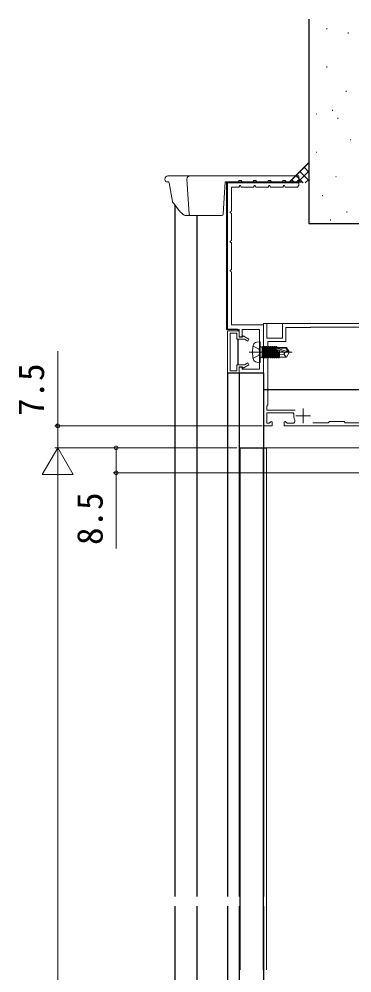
# Model space of a CAD drawing. Units: millimetres, scale not verified. Extents: x -525 to 525, y -783 to 779.
# Drawn here: x 99.8 to 213.5, y 35.3 to 361.2 of the extents above; entities that cross this region are included whole.
import ezdxf
from ezdxf.enums import TextEntityAlignment as Align

# ---------------------------------------------------------------- set-up
doc = ezdxf.new("R2010")
doc.units = ezdxf.units.MM
doc.header["$LTSCALE"] = 4
for name, color, linetype, lineweight in [('0-3_YKK_11', 211, 'Continuous', 18), ('0-6_YKK_13', 4, 'Continuous', 18), ('0-7_YKK_D', 6, 'Continuous', 18)]:
    doc.layers.add(name, color=color, linetype=linetype, lineweight=lineweight)
for name, color, linetype in [('0-5_YKK_12', 2, 'Continuous'), ('0-9_YSS_K', 3, 'Continuous'), ('0-A_YSS_KE', 3, 'Continuous')]:
    doc.layers.add(name, color=color, linetype=linetype)
doc.styles.add('ＭＳ ゴシック', font='')
doc.styles.get('ＭＳ ゴシック').set_extended_font_data('MS Gothic')

msp = doc.modelspace()

# ---------------------------------------------------------------- linework, layer by layer
at = {"layer": '0-3_YKK_11'}
for p, q in [((196.8, 228.2), (196.8, 223.2)), ((194.3, 225.7), (199.3, 225.7))]:
    msp.add_line(p, q, dxfattribs=at)
at = {"layer": '0-3_YKK_11', "color": 7}
for points in [[(171, 305.2), (171, 255.2), (175, 255.2), (175, 252.5), (176, 252.5), (176, 255.2), (181.9, 255.2), (181.9, 241.6), (176, 241.6), (176, 242.4), (175, 242.4), (175, 240.2), (183.3, 240.2), (183.3, 256.7), (172.4, 256.7), (172.4, 274.796), (171.9, 275.084), (171.9, 275.315), (172.4, 275.604), (172.4, 284.796), (171.9, 285.084), (171.9, 285.315), (172.4, 285.604), (172.4, 294.796), (171.9, 295.084), (171.9, 295.315), (172.4, 295.604), (172.4, 303.8), (174.895, 303.8), (175.184, 304.3), (175.415, 304.3), (175.704, 303.8), (179.895, 303.8), (180.184, 304.3), (180.415, 304.3), (180.704, 303.8), (184.895, 303.8), (185.184, 304.3), (185.415, 304.3), (185.704, 303.8)], [(185.704, 303.8), (189.895, 303.8), (190.184, 304.3), (190.415, 304.3), (190.704, 303.8), (194.895, 303.8), (195.3, 304.5), (195.3, 305.2), (171, 305.2)]]:
    msp.add_lwpolyline(points, dxfattribs=at)
at = {"layer": '0-3_YKK_11', "color": 30}
msp.add_lwpolyline([(171, 254.7), (171, 240.2), (175, 240.2), (175, 242.3), (176.1, 242.3), (176.315, 241.927), (178.3, 243.073), (177.9, 243.766), (176.747, 243.1), (174.2, 243.1), (174.2, 241), (171.9, 241), (171.9, 253.9), (174.2, 253.9), (174.2, 251.8), (176.747, 251.8), (177.9, 251.135), (178.3, 251.828), (176.315, 252.974), (176.1, 252.6), (175, 252.6), (175, 254.7)], close=True, dxfattribs=at)
at = {"layer": '0-3_YKK_11'}
for points in [[(229.5, 256), (229.5, 257.2), (189.8, 257.2), (189.8, 252.2), (184.4, 252.2), (184.4, 257.2), (183.3, 257.2), (183.3, 222.2), (186.3, 222.2), (186.3, 223.6), (185.929, 223.754), (185.275, 223.1), (184.4, 223.1), (184.4, 226.7), (193.37, 226.7), (193.664, 226.34)], [(200.146, 223.3), (205.4, 223.3), (205.8, 223.7), (210.8, 223.7), (211.2, 223.3), (226.3, 223.3), (226.3, 251), (225.25, 251), (225.25, 256), (199.5, 256), (199.3, 255.8), (190.9, 255.8), (190.9, 251.1), (184.8, 251.1), (184.8, 229.4), (184.4, 229), (184.4, 227.6), (194.079, 227.6)], [(193.227, 223.1), (191.324, 223.1), (190.67, 223.754), (190.3, 223.6), (190.3, 222.2)], [(190.3, 222.2), (231.2, 222.2), (231.2, 223.3)]]:
    msp.add_lwpolyline(points, dxfattribs=at)
for centre, radius, start, end in [((196.8, 225.7), 3.2, 168.46306, 206.74369), ((193.227, 223.9), 0.8, 269.99998, 26.74369)]:
    msp.add_arc(centre, radius, start, end, dxfattribs=at)
at = {"layer": '0-5_YKK_12'}
for p, q in [((170.7, 305.601), (196.3, 305.601)), ((170.7, 305.601), (170.7, 255.101)), ((153, 297.716), (153, 61.428)), ((160.495, 294.1), (160.495, 61.428)), ((174.5, 255.101), (170.7, 255.101)), ((174.5, 255.101), (174.5, 254.7)), ((174.5, 251.8), (174.5, 243.1)), ((183.3, 240.201), (174.5, 240.201)), ((175, 240.201), (175, 61.428)), ((183.3, 240.201), (183.333, 61.428)), ((183.3, 234.7), (264.3, 234.7)), ((183.3, 234.7), (183.3, 214.7)), ((175.2, 214.7), (175.2, 36.428)), ((175.2, 214.7), (184.2, 214.7)), ((183.3, 36.428), (183.3, 214.7)), ((153, 58.148), (153, -197.8)), ((160.495, 58.148), (160.495, -197.8)), ((171, 58.148), (171, -197.8)), ((175, 58.148), (175, -197.8)), ((183.253, 58.148), (183.3, -197.8))]:
    msp.add_line(p, q, dxfattribs=at)
msp.add_lwpolyline([(174.5, 240.201), (171, 240.2), (171, 61.428)], dxfattribs=at)
at = {"layer": '0-6_YKK_13'}
for p, q in [((149.671, 306.07), (149.642, 306.539)), ((152.706, 307.6), (150.64, 307.6)), ((158.14, 307.6), (152.706, 307.6)), ((157.142, 306.539), (157.874, 294.57)), ((195.3, 307.6), (158.14, 307.6)), ((195.3, 306.1), (195.3, 307.6)), ((150.17, 305.6), (150.929, 305.6)), ((151.298, 303.962), (151.28, 304.078)), ((169.525, 294.57), (170.2, 305.6)), ((170.199, 305.6), (174.4, 305.6)), ((174.9, 306.1), (175.7, 306.1)), ((176.2, 305.6), (179.4, 305.6)), ((179.9, 306.1), (180.7, 306.1)), ((181.2, 305.6), (184.4, 305.6)), ((184.9, 306.1), (185.7, 306.1)), ((186.2, 305.6), (194.4, 305.6)), ((189.9, 306.1), (190.7, 306.1)), ((194.9, 306.1), (195.3, 306.1)), ((195.3, 305.2), (195.3, 305.6)), ((156.929, 294.1), (158.373, 294.1)), ((158.373, 294.1), (158.872, 294.1)), ((158.872, 294.1), (169.026, 294.1)), ((182.102, 250.9), (180.982, 250.802)), ((182.102, 250.9), (182.102, 243.9)), ((182.602, 249.13), (182.802, 249.13)), ((182.802, 249.379), (182.802, 245.421)), ((182.802, 249.379), (182.889, 249.379)), ((183.589, 245.421), (182.889, 249.379)), ((182.889, 249.379), (183.108, 249)), ((183.108, 249), (183.808, 245.8)), ((183.196, 249), (183.108, 249)), ((183.415, 249.379), (183.196, 249)), ((183.896, 245.8), (183.196, 249)), ((183.415, 249.379), (183.589, 249.379)), ((184.289, 245.421), (183.589, 249.379)), ((183.589, 249.379), (183.808, 249)), ((183.808, 249), (184.508, 245.8)), ((183.896, 249), (183.808, 249)), ((184.115, 249.379), (183.896, 249)), ((184.596, 249), (184.508, 249)), ((184.815, 249.379), (184.596, 249)), ((185.296, 245.8), (184.596, 249)), ((184.815, 249.379), (184.989, 249.379)), ((184.815, 249.379), (185.515, 245.421)), ((184.989, 249.379), (185.208, 249)), ((185.689, 245.421), (184.989, 249.379)), ((185.208, 249), (185.908, 245.8)), ((185.296, 249), (185.208, 249)), ((185.515, 249.379), (185.296, 249)), ((185.996, 245.8), (185.296, 249)), ((185.515, 249.379), (186.215, 245.421)), ((185.515, 249.379), (185.689, 249.379)), ((185.689, 249.379), (185.908, 249)), ((186.389, 245.421), (185.689, 249.379)), ((185.908, 249), (186.608, 245.8)), ((185.996, 249), (185.908, 249)), ((186.215, 249.379), (185.996, 249)), ((186.696, 245.8), (185.996, 249)), ((186.215, 249.379), (186.915, 245.421)), ((186.215, 249.379), (186.389, 249.379)), ((186.389, 249.379), (186.608, 249)), ((187.089, 245.421), (186.389, 249.379)), ((186.608, 249), (187.308, 245.8)), ((186.696, 249), (186.608, 249)), ((186.915, 249.379), (186.696, 249)), ((187.396, 245.8), (186.696, 249)), ((186.915, 249.379), (187.615, 245.421)), ((186.915, 249.379), (187.089, 249.379)), ((187.089, 249.379), (187.308, 249)), ((187.789, 245.421), (187.089, 249.379)), ((187.308, 249), (188.008, 245.8)), ((187.396, 249), (187.308, 249)), ((187.615, 249.379), (187.396, 249)), ((188.096, 245.8), (187.396, 249)), ((187.615, 249.379), (187.726, 248.749)), ((187.615, 249.379), (187.789, 249.379)), ((190.595, 247.4), (187.695, 248.26)), ((187.9, 248.75), (187.789, 249.379)), ((187.819, 248.223), (188.315, 245.421)), ((188.489, 245.421), (188.003, 248.169)), ((188.802, 249), (188.008, 249)), ((188.203, 248.109), (188.708, 245.8)), ((188.802, 249.05), (188.802, 248.75)), ((188.802, 247.932), (188.802, 245.75)), ((190.897, 248.75), (191.74, 247.55)), ((191.09, 249.05), (192.102, 247.55)), ((178.348, 247.4), (193.032, 247.4)), ((182.602, 245.67), (182.802, 245.67)), ((182.802, 247.2), (183.108, 245.8)), ((182.889, 245.421), (183.108, 245.8)), ((183.196, 245.8), (183.108, 245.8)), ((183.589, 245.421), (183.808, 245.8)), ((183.896, 245.8), (183.808, 245.8)), ((184.115, 245.421), (184.289, 245.421)), ((184.289, 245.421), (184.508, 245.8)), ((184.596, 245.8), (184.508, 245.8)), ((184.989, 245.421), (185.208, 245.8)), ((185.296, 245.8), (185.208, 245.8)), ((185.515, 245.421), (185.296, 245.8)), ((185.515, 245.421), (185.689, 245.421)), ((185.689, 245.421), (185.908, 245.8)), ((185.996, 245.8), (185.908, 245.8)), ((186.215, 245.421), (185.996, 245.8)), ((186.215, 245.421), (186.389, 245.421)), ((186.389, 245.421), (186.608, 245.8)), ((186.696, 245.8), (186.608, 245.8)), ((186.915, 245.421), (186.696, 245.8)), ((186.915, 245.421), (187.089, 245.421)), ((187.089, 245.421), (187.308, 245.8)), ((187.396, 245.8), (187.308, 245.8)), ((187.615, 245.421), (187.396, 245.8)), ((187.615, 245.421), (187.789, 245.421)), ((187.789, 245.421), (188.008, 245.8)), ((188.096, 245.8), (188.008, 245.8)), ((188.315, 245.421), (188.096, 245.8)), ((188.315, 245.421), (188.489, 245.421)), ((188.489, 245.421), (188.708, 245.8)), ((188.796, 245.8), (188.708, 245.8)), ((188.802, 245.75), (191.09, 245.75)), ((190.202, 246.7), (191.014, 245.75)), ((190.595, 247.4), (192.102, 247.4)), ((190.595, 247.4), (192.102, 247.25)), ((191.09, 245.75), (192.102, 247.25)), ((191.74, 247.55), (192.102, 247.55)), ((192.102, 247.55), (192.102, 247.25)), ((182.102, 243.9), (180.982, 243.998))]:
    msp.add_line(p, q, dxfattribs=at)
for points in [[(151.28, 304.078), (151.209, 304.492), (151.139, 304.846), (151.071, 305.155), (151.006, 305.409), (150.947, 305.6)], [(152.164, 298.878), (151.721, 301.423), (151.298, 303.97)], [(152.426, 298.374), (152.297, 298.521), (152.215, 298.695), (152.172, 298.879)], [(154.286, 296.068), (153.705, 296.852), (153.083, 297.619), (152.418, 298.369)], [(156.916, 294.11), (156.57, 294.143), (156.235, 294.264), (155.906, 294.439), (155.579, 294.669), (155.252, 294.949), (154.926, 295.277), (154.602, 295.647), (154.288, 296.077)], [(179.738, 249.45), (181.554, 248.545), (182.162, 247.4)], [(182.802, 248.886), (183.415, 245.421), (183.589, 245.421)], [(183.415, 249.379), (184.115, 245.421), (183.896, 245.8)], [(184.815, 245.421), (184.596, 245.8), (183.896, 249)], [(184.115, 249.379), (184.815, 245.421), (184.989, 245.421), (184.289, 249.379)], [(184.115, 249.379), (184.289, 249.379), (184.508, 249), (185.208, 245.8)], [(191.74, 247.55), (187.75, 248.75), (190.897, 248.75)], [(187.789, 249.379), (188.008, 249), (188.063, 248.75)], [(188.802, 249.05), (191.09, 249.05), (190.897, 248.75)], [(179.738, 245.35), (181.554, 246.255), (182.162, 247.4)], [(183.415, 245.421), (183.196, 245.8), (182.802, 247.601)], [(182.802, 245.421), (182.889, 245.421), (182.802, 245.915)], [(190.703, 247.4), (190.202, 246.7), (188.802, 246.56)], [(226.3, 214.7), (184.3, 214.7), (184.3, 36.428)]]:
    msp.add_lwpolyline(points, dxfattribs=at)
msp.add_lwpolyline([(183.3, 257.2), (264.3, 257.2), (264.3, 234.7), (183.3, 234.7)], close=True, dxfattribs=at)
for centre, radius, start, end in [((150.64, 306.6), 1, 90, 183.5), ((158.14, 306.6), 1, 90, 183.5), ((150.17, 306.1), 0.5, 183.5, 270), ((174.4, 306.1), 0.5, 270, 356.5), ((174.4, 306.1), 0.5, 356.5, 0), ((176.2, 306.1), 0.5, 180, 183.5), ((176.2, 306.1), 0.5, 183.5, 270), ((179.4, 306.1), 0.5, 270, 356.5), ((179.4, 306.1), 0.5, 356.5, 0), ((181.2, 306.1), 0.5, 180, 183.5), ((181.2, 306.1), 0.5, 183.5, 270), ((184.4, 306.1), 0.5, 270, 356.5), ((184.4, 306.1), 0.5, 356.5, 0), ((186.2, 306.1), 0.5, 180, 183.5), ((186.2, 306.1), 0.5, 183.5, 270), ((189.4, 306.1), 0.5, 270, 356.5), ((189.4, 306.1), 0.5, 356.5, 0), ((191.2, 306.1), 0.5, 180, 183.5), ((191.2, 306.1), 0.5, 183.5, 270), ((194.4, 306.1), 0.5, 270, 356.5), ((194.4, 306.1), 0.5, 356.5, 0), ((158.373, 294.6), 0.5, 183.5, 270), ((169.026, 294.6), 0.5, 270, 356.5), ((188.502, 247.4), 9, 164.11915, 195.88085), ((181.096, 249.507), 1.3, 95, 164.11915), ((182.602, 249.63), 0.5, 180, 270), ((187.75, 248.502), 0.248, 90, 257.19096), ((181.096, 245.293), 1.3, 195.88085, 265), ((182.602, 245.17), 0.5, 90, 180)]:
    msp.add_arc(centre, radius, start, end, dxfattribs=at)
at = {"layer": '0-7_YKK_D'}
for p, q in [((182.8, 222.2), (112, 222.2)), ((113, 214.7), (107.75, 205.607)), ((174.2, 214.7), (112, 214.7)), ((174.2, 214.7), (112, 214.7)), ((113, 214.7), (118.25, 205.607)), ((113, 214.7), (113, 196.513)), ((174.2, 214.7), (132, 214.7)), ((107.75, 205.607), (118.25, 205.607)), ((238.3, 206.2), (132, 206.2)), ((113, -170.8), (113, 204.2))]:
    msp.add_line(p, q, dxfattribs=at)
for points in [[(113, 214.7), (113, 222.2), (113, 247.704)], [(133, 214.7), (133, 206.2), (133, 180.354)]]:
    msp.add_lwpolyline(points, dxfattribs=at)
for centre in [(113, 222.2), (133, 214.7), (133, 206.2)]:
    msp.add_circle(centre, 0.637, dxfattribs=at)
at = {"layer": '0-9_YSS_K'}
for p, q in [((204.803, 357.974), (205.003, 357.974)), ((212.073, 356.52), (212.273, 356.52)), ((204.803, 344.89), (205.003, 344.89)), ((211.419, 336.554), (211.619, 336.554)), ((206.793, 330.078), (206.993, 330.078)), ((201.335, 328.817), (201.535, 328.817)), ((208.605, 327.363), (208.805, 327.363)), ((212.966, 320.094), (213.166, 320.094)), ((201.335, 315.733), (201.535, 315.733)), ((198.8, 312.2), (191.799, 305.199)), ((191.915, 305.199), (198.8, 312.084)), ((198.8, 308.916), (197.157, 310.558)), ((198.8, 311.744), (198.572, 311.972)), ((194.031, 305.199), (192.915, 306.315)), ((196.859, 305.2), (194.329, 307.73)), ((194.744, 305.2), (198.8, 309.255)), ((198.8, 306.087), (195.743, 309.144)), ((197.573, 305.2), (198.8, 306.427)), ((207.951, 307.397), (208.151, 307.397)), ((203.325, 300.921), (203.525, 300.921)), ((211.652, 295.37), (211.852, 295.37)), ((206.101, 292.595), (206.301, 292.595))]:
    msp.add_line(p, q, dxfattribs=at)
at = {"layer": '0-A_YSS_KE'}
for p in [(198.8, 361.199), (217.8, 291.2)]:
    msp.add_line(p, (198.8, 291.2), dxfattribs=at)

# ---------------------------------------------------------------- texts
at = {"layer": '0-7_YKK_D', "style": 'ＭＳ ゴシック'}
for s, p in [('7.5', (111, 225.591)), ('8.5', (131, 181.536))]:
    msp.add_text(s, height=8.798, rotation=90, dxfattribs=at).set_placement(p, align=Align.BOTTOM_LEFT)

doc.saveas('drawing.dxf')
